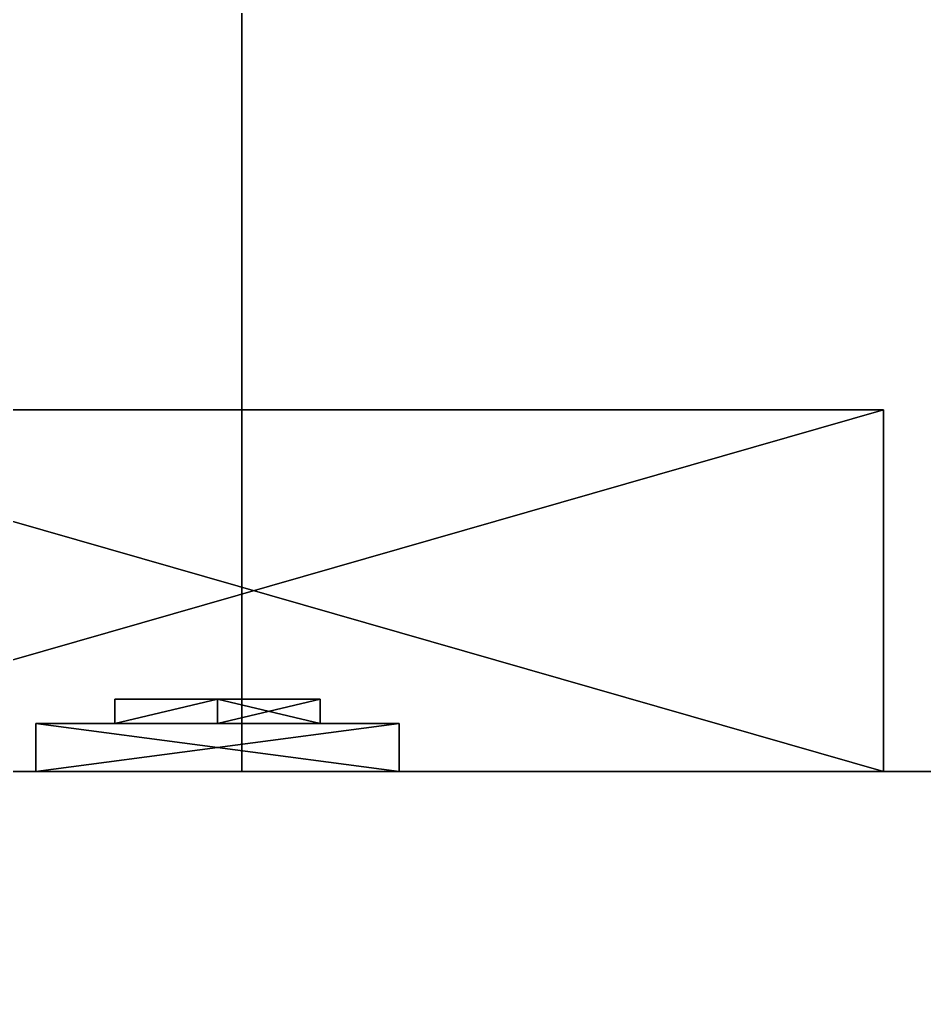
# Model space of a CAD drawing. Extents: x 0 to 3017, y -3657 to 0.
# Drawn here: x 995.84 to 1033.18, y -2503.68 to -2462.98 of the extents above; entities that cross this region are included whole.
import ezdxf

# ---------------------------------------------------------------- set-up
doc = ezdxf.new("R2010")
doc.units = 0
for name, color, linetype in [('LAYER0', 7, 'CONTINUOUS'), ('LAYER1', 7, 'CONTINUOUS'), ('LAYER285', 7, 'CONTINUOUS'), ('LAYER286', 7, 'CONTINUOUS'), ('LAYER287', 7, 'CONTINUOUS'), ('LAYER288', 7, 'CONTINUOUS'), ('LAYER289', 7, 'CONTINUOUS'), ('LAYER290', 7, 'CONTINUOUS'), ('LAYER291', 7, 'CONTINUOUS'), ('LAYER293', 7, 'CONTINUOUS'), ('LAYER294', 7, 'CONTINUOUS'), ('LAYER295', 7, 'CONTINUOUS'), ('LAYER297', 7, 'CONTINUOUS'), ('LAYER299', 253, 'CONTINUOUS'), ('LAYER301', 253, 'CONTINUOUS'), ('LAYER304', 253, 'CONTINUOUS'), ('LAYER306', 253, 'CONTINUOUS'), ('LAYER308', 253, 'CONTINUOUS')]:
    doc.layers.add(name, color=color, linetype=linetype)

msp = doc.modelspace()

# ---------------------------------------------------------------- linework, layer by layer
at = {"layer": 'LAYER0'}
for points, invisible_edges in [([(151, -238), (2997, 0), (1089, -2692), (151, -238)], 7), ([(151, -238, 5), (1089, -3657, 5), (151, 0, 5), (151, -238, 5)], 3), ([(151, 0, 5), (1089, -3657, 5), (1089, -2692, 5), (151, 0, 5)], 5), ([(151, 0, 5), (1089, -2692, 5), (2997, 0, 5), (151, 0, 5)], 3), ([(0, -3657), (151, -238), (1089, -3657), (0, -3657)], 3), ([(1089, -3657, 5), (0, -238, 5), (0, -3657, 5), (1089, -3657, 5)], 1), ([(0, -238, 5), (1089, -3657, 5), (151, -238, 5), (0, -238, 5)], 3), ([(1089, -3657), (151, -238), (1089, -2692), (1089, -3657)], 3)]:
    msp.add_3dface(points, dxfattribs=dict(at, invisible_edges=invisible_edges))
at = {"layer": 'LAYER285', "invisible_edges": 1}
for points in [[(1242.4, -1980, 1375), (967.0002, -2494, 1375), (1242.4, -2494, 1375), (1242.4, -1980, 1375)], [(967.0002, -2494, 1375), (1242.4, -1980, 1375), (967.0002, -1980, 1375), (967.0002, -2494, 1375)], [(967.0002, -1980, 1357), (1242.4, -2494, 1357), (967.0002, -2494, 1357), (967.0002, -1980, 1357)], [(1242.4, -2494, 1357), (967.0002, -1980, 1357), (1242.4, -1980, 1357), (1242.4, -2494, 1357)], [(1242.4, -2494, 1357), (967.0002, -2494, 1375), (967.0002, -2494, 1357), (1242.4, -2494, 1357)], [(967.0002, -2494, 1375), (1242.4, -2494, 1357), (1242.4, -2494, 1375), (967.0002, -2494, 1375)]]:
    msp.add_3dface(points, dxfattribs=at)
at = {"layer": 'LAYER286', "invisible_edges": 1}
for points in [[(1242.4, -1980, 1668), (967.0002, -2494, 1668), (1242.4, -2494, 1668), (1242.4, -1980, 1668)], [(967.0002, -2494, 1668), (1242.4, -1980, 1668), (967.0002, -1980, 1668), (967.0002, -2494, 1668)], [(967.0002, -1980, 1650), (1242.4, -2494, 1650), (967.0002, -2494, 1650), (967.0002, -1980, 1650)], [(1242.4, -2494, 1650), (967.0002, -1980, 1650), (1242.4, -1980, 1650), (1242.4, -2494, 1650)], [(1242.4, -2494, 1650), (967.0002, -2494, 1668), (967.0002, -2494, 1650), (1242.4, -2494, 1650)], [(967.0002, -2494, 1668), (1242.4, -2494, 1650), (1242.4, -2494, 1668), (967.0002, -2494, 1668)]]:
    msp.add_3dface(points, dxfattribs=at)
at = {"layer": 'LAYER287', "invisible_edges": 1}
for points in [[(1242.4, -1980, 1981), (967.0002, -2494, 1981), (1242.4, -2494, 1981), (1242.4, -1980, 1981)], [(967.0002, -2494, 1981), (1242.4, -1980, 1981), (967.0002, -1980, 1981), (967.0002, -2494, 1981)], [(967.0002, -1980, 1963), (1242.4, -2494, 1963), (967.0002, -2494, 1963), (967.0002, -1980, 1963)], [(1242.4, -2494, 1963), (967.0002, -1980, 1963), (1242.4, -1980, 1963), (1242.4, -2494, 1963)], [(1242.4, -2494, 1963), (967.0002, -2494, 1981), (967.0002, -2494, 1963), (1242.4, -2494, 1963)], [(967.0002, -2494, 1981), (1242.4, -2494, 1963), (1242.4, -2494, 1981), (967.0002, -2494, 1981)]]:
    msp.add_3dface(points, dxfattribs=at)
at = {"layer": 'LAYER288', "invisible_edges": 1}
for points in [[(1242.4, -1980, 2294), (967.0002, -2494, 2294), (1242.4, -2494, 2294), (1242.4, -1980, 2294)], [(967.0002, -2494, 2294), (1242.4, -1980, 2294), (967.0002, -1980, 2294), (967.0002, -2494, 2294)], [(967.0002, -1980, 2276), (1242.4, -2494, 2276), (967.0002, -2494, 2276), (967.0002, -1980, 2276)], [(1242.4, -2494, 2276), (967.0002, -1980, 2276), (1242.4, -1980, 2276), (1242.4, -2494, 2276)], [(1242.4, -2494, 2276), (967.0002, -2494, 2294), (967.0002, -2494, 2276), (1242.4, -2494, 2276)], [(967.0002, -2494, 2294), (1242.4, -2494, 2276), (1242.4, -2494, 2294), (967.0002, -2494, 2294)]]:
    msp.add_3dface(points, dxfattribs=at)
at = {"layer": 'LAYER289', "invisible_edges": 1}
for points in [[(1242.4, -1980, 411), (967.0002, -2494, 411), (1242.4, -2494, 411), (1242.4, -1980, 411)], [(967.0002, -2494, 411), (1242.4, -1980, 411), (967.0002, -1980, 411), (967.0002, -2494, 411)], [(967.0002, -1980, 393), (1242.4, -2494, 393), (967.0002, -2494, 393), (967.0002, -1980, 393)], [(1242.4, -2494, 393), (967.0002, -1980, 393), (1242.4, -1980, 393), (1242.4, -2494, 393)], [(1242.4, -2494, 393), (967.0002, -2494, 411), (967.0002, -2494, 393), (1242.4, -2494, 393)], [(967.0002, -2494, 411), (1242.4, -2494, 393), (1242.4, -2494, 411), (967.0002, -2494, 411)]]:
    msp.add_3dface(points, dxfattribs=at)
at = {"layer": 'LAYER290', "invisible_edges": 1}
for points in [[(1242.4, -1980, 719), (967.0002, -2494, 719), (1242.4, -2494, 719), (1242.4, -1980, 719)], [(967.0002, -2494, 719), (1242.4, -1980, 719), (967.0002, -1980, 719), (967.0002, -2494, 719)], [(967.0002, -1980, 701), (1242.4, -2494, 701), (967.0002, -2494, 701), (967.0002, -1980, 701)], [(1242.4, -2494, 701), (967.0002, -1980, 701), (1242.4, -1980, 701), (1242.4, -2494, 701)], [(1242.4, -2494, 701), (967.0002, -2494, 719), (967.0002, -2494, 701), (1242.4, -2494, 701)], [(967.0002, -2494, 719), (1242.4, -2494, 701), (1242.4, -2494, 719), (967.0002, -2494, 719)]]:
    msp.add_3dface(points, dxfattribs=at)
at = {"layer": 'LAYER291', "invisible_edges": 1}
for points in [[(1242.4, -1980, 1027), (967.0002, -2494, 1027), (1242.4, -2494, 1027), (1242.4, -1980, 1027)], [(967.0002, -2494, 1027), (1242.4, -1980, 1027), (967.0002, -1980, 1027), (967.0002, -2494, 1027)], [(967.0002, -1980, 1009), (1242.4, -2494, 1009), (967.0002, -2494, 1009), (967.0002, -1980, 1009)], [(1242.4, -2494, 1009), (967.0002, -1980, 1009), (1242.4, -1980, 1009), (1242.4, -2494, 1009)], [(1242.4, -2494, 1009), (967.0002, -2494, 1027), (967.0002, -2494, 1009), (1242.4, -2494, 1009)], [(967.0002, -2494, 1027), (1242.4, -2494, 1009), (1242.4, -2494, 1027), (967.0002, -2494, 1027)]]:
    msp.add_3dface(points, dxfattribs=at)
at = {"layer": 'LAYER293', "invisible_edges": 1}
for points in [[(1267, -2494, 5), (967.0002, -2494, 2555), (1267, -2494, 2555), (1267, -2494, 5)], [(967.0002, -2494, 2555), (1267, -2494, 5), (967.0002, -2494, 5), (967.0002, -2494, 2555)], [(1267, -2494, 5), (967.0002, -2512, 5), (967.0002, -2494, 5), (1267, -2494, 5)], [(967.0002, -2512, 5), (1267, -2494, 5), (1267, -2512, 5), (967.0002, -2512, 5)], [(1267, -2512, 2555), (967.0002, -2494, 2555), (967.0002, -2512, 2555), (1267, -2512, 2555)], [(967.0002, -2494, 2555), (1267, -2512, 2555), (1267, -2494, 2555), (967.0002, -2494, 2555)]]:
    msp.add_3dface(points, dxfattribs=at)
at = {"layer": 'LAYER294', "invisible_edges": 1}
for points in [[(1267, -2494, 85), (967.0002, -1980, 85), (1267, -1980, 85), (1267, -2494, 85)], [(967.0002, -1980, 85), (1267, -2494, 85), (967.0002, -2494, 85), (967.0002, -1980, 85)], [(967.0002, -2494, 103), (1267, -1980, 103), (967.0002, -1980, 103), (967.0002, -2494, 103)], [(1267, -1980, 103), (967.0002, -2494, 103), (1267, -2494, 103), (1267, -1980, 103)], [(1267, -2494, 85), (967.0002, -2494, 103), (967.0002, -2494, 85), (1267, -2494, 85)], [(967.0002, -2494, 103), (1267, -2494, 85), (1267, -2494, 103), (967.0002, -2494, 103)]]:
    msp.add_3dface(points, dxfattribs=at)
at = {"layer": 'LAYER295', "invisible_edges": 1}
for points in [[(987.0002, -2494, 5), (1005, -1980, 5), (1005, -2494, 5), (987.0002, -2494, 5)], [(1005, -1980, 5), (987.0002, -2494, 5), (987.0002, -1980, 5), (1005, -1980, 5)], [(987.0002, -1980, 85), (1005, -2494, 85), (1005, -1980, 85), (987.0002, -1980, 85)], [(1005, -2494, 85), (987.0002, -1980, 85), (987.0002, -2494, 85), (1005, -2494, 85)], [(1005, -2494, 85), (1005, -1980, 5), (1005, -1980, 85), (1005, -2494, 85)], [(1005, -1980, 5), (1005, -2494, 85), (1005, -2494, 5), (1005, -1980, 5)], [(1005, -2494, 85), (987.0002, -2494, 5), (1005, -2494, 5), (1005, -2494, 85)], [(987.0002, -2494, 5), (1005, -2494, 85), (987.0002, -2494, 85), (987.0002, -2494, 5)]]:
    msp.add_3dface(points, dxfattribs=at)
at = {"layer": 'LAYER297', "invisible_edges": 1}
for points in [[(1267, -1980, 2554), (967.0002, -2494, 2554), (1267, -2494, 2554), (1267, -1980, 2554)], [(967.0002, -2494, 2554), (1267, -1980, 2554), (967.0002, -1980, 2554), (967.0002, -2494, 2554)], [(967.0002, -1980, 2536), (1267, -2494, 2536), (967.0002, -2494, 2536), (967.0002, -1980, 2536)], [(1267, -2494, 2536), (967.0002, -1980, 2536), (1267, -1980, 2536), (1267, -2494, 2536)], [(1267, -2494, 2536), (967.0002, -2494, 2554), (967.0002, -2494, 2536), (1267, -2494, 2536)], [(967.0002, -2494, 2554), (1267, -2494, 2536), (1267, -2494, 2554), (967.0002, -2494, 2554)]]:
    msp.add_3dface(points, dxfattribs=at)
at = {"layer": 'LAYER299'}
for points in [[(979.5002, -2494, 181.2174), (979.5002, -2479.079, 181.2174), (1031.5, -2494, 181.2174), (979.5002, -2494, 181.2174)], [(1031.5, -2494, 181.2174), (979.5002, -2479.079, 181.2174), (1031.5, -2479.079, 181.2174), (1031.5, -2494, 181.2174)], [(1031.5, -2494, 194.7826), (1031.5, -2479.079, 194.7826), (979.5002, -2494, 194.7826), (1031.5, -2494, 194.7826)], [(979.5002, -2494, 194.7826), (1031.5, -2479.079, 194.7826), (979.5002, -2479.079, 194.7826), (979.5002, -2494, 194.7826)], [(979.5002, -2479.079, 181.2174), (979.5002, -2479.079, 194.7826), (1031.5, -2479.079, 181.2174), (979.5002, -2479.079, 181.2174)], [(1031.5, -2479.079, 181.2174), (979.5002, -2479.079, 194.7826), (1031.5, -2479.079, 194.7826), (1031.5, -2479.079, 181.2174)], [(1031.5, -2494, 181.2174), (1031.5, -2479.079, 181.2174), (1031.5, -2494, 194.7826), (1031.5, -2494, 181.2174)], [(1031.5, -2494, 194.7826), (1031.5, -2479.079, 181.2174), (1031.5, -2479.079, 194.7826), (1031.5, -2494, 194.7826)], [(999.7576, -2491.016, 206.087), (1004, -2491.016, 201.2909), (999.7576, -2492.01, 206.087), (999.7576, -2491.016, 206.087)], [(999.7576, -2492.01, 206.087), (1004, -2491.016, 201.2909), (1004, -2492.01, 201.2909), (999.7576, -2492.01, 206.087)], [(1004, -2492.01, 210.883), (1004, -2491.016, 210.883), (999.7576, -2492.01, 206.087), (1004, -2492.01, 210.883)], [(999.7576, -2492.01, 206.087), (1004, -2491.016, 210.883), (999.7576, -2491.016, 206.087), (999.7576, -2492.01, 206.087)], [(1004, -2491.016, 210.883), (1008.243, -2491.016, 206.087), (999.7576, -2491.016, 206.087), (1004, -2491.016, 210.883)], [(999.7576, -2491.016, 206.087), (1008.243, -2491.016, 206.087), (1004, -2491.016, 201.2909), (999.7576, -2491.016, 206.087)], [(999.7576, -2491.016, 169.913), (1004, -2491.016, 165.117), (999.7576, -2492.01, 169.913), (999.7576, -2491.016, 169.913)], [(999.7576, -2492.01, 169.913), (1004, -2491.016, 165.117), (1004, -2492.01, 165.117), (999.7576, -2492.01, 169.913)], [(1004, -2492.01, 174.7091), (1004, -2491.016, 174.7091), (999.7576, -2492.01, 169.913), (1004, -2492.01, 174.7091)], [(999.7576, -2492.01, 169.913), (1004, -2491.016, 174.7091), (999.7576, -2491.016, 169.913), (999.7576, -2492.01, 169.913)], [(1004, -2491.016, 174.7091), (1008.243, -2491.016, 169.913), (999.7576, -2491.016, 169.913), (1004, -2491.016, 174.7091)], [(999.7576, -2491.016, 169.913), (1008.243, -2491.016, 169.913), (1004, -2491.016, 165.117), (999.7576, -2491.016, 169.913)], [(1004, -2491.016, 201.2909), (1008.243, -2491.016, 206.087), (1004, -2492.01, 201.2909), (1004, -2491.016, 201.2909)], [(1004, -2492.01, 201.2909), (1008.243, -2491.016, 206.087), (1008.243, -2492.01, 206.087), (1004, -2492.01, 201.2909)], [(1008.243, -2491.016, 206.087), (1004, -2491.016, 210.883), (1008.243, -2492.01, 206.087), (1008.243, -2491.016, 206.087)], [(1008.243, -2492.01, 206.087), (1004, -2491.016, 210.883), (1004, -2492.01, 210.883), (1008.243, -2492.01, 206.087)], [(1004, -2491.016, 165.117), (1008.243, -2491.016, 169.913), (1004, -2492.01, 165.117), (1004, -2491.016, 165.117)], [(1004, -2492.01, 165.117), (1008.243, -2491.016, 169.913), (1008.243, -2492.01, 169.913), (1004, -2492.01, 165.117)], [(1008.243, -2491.016, 169.913), (1004, -2491.016, 174.7091), (1008.243, -2492.01, 169.913), (1008.243, -2491.016, 169.913)], [(1008.243, -2492.01, 169.913), (1004, -2491.016, 174.7091), (1004, -2492.01, 174.7091), (1008.243, -2492.01, 169.913)], [(996.5002, -2492.01, 214), (996.5002, -2494, 214), (1011.5, -2494, 214), (996.5002, -2492.01, 214)], [(996.5002, -2492.01, 214), (1011.5, -2494, 214), (1011.5, -2492.01, 214), (996.5002, -2492.01, 214)], [(1011.5, -2492.01, 162), (1011.5, -2494, 162), (996.5002, -2494, 162), (1011.5, -2492.01, 162)], [(1011.5, -2492.01, 162), (996.5002, -2494, 162), (996.5002, -2492.01, 162), (1011.5, -2492.01, 162)], [(996.5002, -2494, 162), (996.5002, -2494, 214), (996.5002, -2492.01, 214), (996.5002, -2494, 162)], [(996.5002, -2494, 162), (996.5002, -2492.01, 214), (996.5002, -2492.01, 162), (996.5002, -2494, 162)], [(996.5002, -2492.01, 162), (996.5002, -2492.01, 214), (1011.5, -2492.01, 214), (996.5002, -2492.01, 162)], [(996.5002, -2492.01, 162), (1011.5, -2492.01, 214), (1011.5, -2492.01, 162), (996.5002, -2492.01, 162)], [(1004, -2492.01, 210.883), (1004, -2492.01, 201.2909), (999.7576, -2492.01, 206.087), (1004, -2492.01, 210.883)], [(1004, -2492.01, 174.7091), (1004, -2492.01, 165.117), (999.7576, -2492.01, 169.913), (1004, -2492.01, 174.7091)], [(1004, -2492.01, 210.883), (1008.243, -2492.01, 206.087), (1004, -2492.01, 201.2909), (1004, -2492.01, 210.883)], [(1004, -2492.01, 174.7091), (1008.243, -2492.01, 169.913), (1004, -2492.01, 165.117), (1004, -2492.01, 174.7091)], [(1011.5, -2492.01, 214), (1011.5, -2494, 214), (1011.5, -2494, 162), (1011.5, -2492.01, 214)], [(1011.5, -2492.01, 214), (1011.5, -2494, 162), (1011.5, -2492.01, 162), (1011.5, -2492.01, 214)]]:
    msp.add_3dface(points, dxfattribs=at)
at = {"layer": 'LAYER301'}
for points in [[(979.5002, -2494, 747.2174), (979.5002, -2479.079, 747.2174), (1031.5, -2494, 747.2174), (979.5002, -2494, 747.2174)], [(1031.5, -2494, 747.2174), (979.5002, -2479.079, 747.2174), (1031.5, -2479.079, 747.2174), (1031.5, -2494, 747.2174)], [(1031.5, -2494, 760.7826), (1031.5, -2479.079, 760.7826), (979.5002, -2494, 760.7826), (1031.5, -2494, 760.7826)], [(979.5002, -2494, 760.7826), (1031.5, -2479.079, 760.7826), (979.5002, -2479.079, 760.7826), (979.5002, -2494, 760.7826)], [(979.5002, -2479.079, 747.2174), (979.5002, -2479.079, 760.7826), (1031.5, -2479.079, 747.2174), (979.5002, -2479.079, 747.2174)], [(1031.5, -2479.079, 747.2174), (979.5002, -2479.079, 760.7826), (1031.5, -2479.079, 760.7826), (1031.5, -2479.079, 747.2174)], [(1031.5, -2494, 747.2174), (1031.5, -2479.079, 747.2174), (1031.5, -2494, 760.7826), (1031.5, -2494, 747.2174)], [(1031.5, -2494, 760.7826), (1031.5, -2479.079, 747.2174), (1031.5, -2479.079, 760.7826), (1031.5, -2494, 760.7826)], [(999.7576, -2491.016, 772.087), (1004, -2491.016, 767.291), (999.7576, -2492.01, 772.087), (999.7576, -2491.016, 772.087)], [(999.7576, -2492.01, 772.087), (1004, -2491.016, 767.291), (1004, -2492.01, 767.291), (999.7576, -2492.01, 772.087)], [(1004, -2492.01, 776.883), (1004, -2491.016, 776.883), (999.7576, -2492.01, 772.087), (1004, -2492.01, 776.883)], [(999.7576, -2492.01, 772.087), (1004, -2491.016, 776.883), (999.7576, -2491.016, 772.087), (999.7576, -2492.01, 772.087)], [(1004, -2491.016, 776.883), (1008.243, -2491.016, 772.087), (999.7576, -2491.016, 772.087), (1004, -2491.016, 776.883)], [(999.7576, -2491.016, 772.087), (1008.243, -2491.016, 772.087), (1004, -2491.016, 767.291), (999.7576, -2491.016, 772.087)], [(999.7576, -2491.016, 735.913), (1004, -2491.016, 731.117), (999.7576, -2492.01, 735.913), (999.7576, -2491.016, 735.913)], [(999.7576, -2492.01, 735.913), (1004, -2491.016, 731.117), (1004, -2492.01, 731.117), (999.7576, -2492.01, 735.913)], [(1004, -2492.01, 740.709), (1004, -2491.016, 740.709), (999.7576, -2492.01, 735.913), (1004, -2492.01, 740.709)], [(999.7576, -2492.01, 735.913), (1004, -2491.016, 740.709), (999.7576, -2491.016, 735.913), (999.7576, -2492.01, 735.913)], [(1004, -2491.016, 740.709), (1008.243, -2491.016, 735.913), (999.7576, -2491.016, 735.913), (1004, -2491.016, 740.709)], [(999.7576, -2491.016, 735.913), (1008.243, -2491.016, 735.913), (1004, -2491.016, 731.117), (999.7576, -2491.016, 735.913)], [(1004, -2491.016, 767.291), (1008.243, -2491.016, 772.087), (1004, -2492.01, 767.291), (1004, -2491.016, 767.291)], [(1004, -2492.01, 767.291), (1008.243, -2491.016, 772.087), (1008.243, -2492.01, 772.087), (1004, -2492.01, 767.291)], [(1008.243, -2491.016, 772.087), (1004, -2491.016, 776.883), (1008.243, -2492.01, 772.087), (1008.243, -2491.016, 772.087)], [(1008.243, -2492.01, 772.087), (1004, -2491.016, 776.883), (1004, -2492.01, 776.883), (1008.243, -2492.01, 772.087)], [(1004, -2491.016, 731.117), (1008.243, -2491.016, 735.913), (1004, -2492.01, 731.117), (1004, -2491.016, 731.117)], [(1004, -2492.01, 731.117), (1008.243, -2491.016, 735.913), (1008.243, -2492.01, 735.913), (1004, -2492.01, 731.117)], [(1008.243, -2491.016, 735.913), (1004, -2491.016, 740.709), (1008.243, -2492.01, 735.913), (1008.243, -2491.016, 735.913)], [(1008.243, -2492.01, 735.913), (1004, -2491.016, 740.709), (1004, -2492.01, 740.709), (1008.243, -2492.01, 735.913)], [(996.5002, -2492.01, 780), (996.5002, -2494, 780), (1011.5, -2494, 780), (996.5002, -2492.01, 780)], [(996.5002, -2492.01, 780), (1011.5, -2494, 780), (1011.5, -2492.01, 780), (996.5002, -2492.01, 780)], [(1011.5, -2492.01, 728), (1011.5, -2494, 728), (996.5002, -2494, 728), (1011.5, -2492.01, 728)], [(1011.5, -2492.01, 728), (996.5002, -2494, 728), (996.5002, -2492.01, 728), (1011.5, -2492.01, 728)], [(996.5002, -2494, 728), (996.5002, -2494, 780), (996.5002, -2492.01, 780), (996.5002, -2494, 728)], [(996.5002, -2494, 728), (996.5002, -2492.01, 780), (996.5002, -2492.01, 728), (996.5002, -2494, 728)], [(996.5002, -2492.01, 728), (996.5002, -2492.01, 780), (1011.5, -2492.01, 780), (996.5002, -2492.01, 728)], [(996.5002, -2492.01, 728), (1011.5, -2492.01, 780), (1011.5, -2492.01, 728), (996.5002, -2492.01, 728)], [(1004, -2492.01, 776.883), (1004, -2492.01, 767.291), (999.7576, -2492.01, 772.087), (1004, -2492.01, 776.883)], [(1004, -2492.01, 740.709), (1004, -2492.01, 731.117), (999.7576, -2492.01, 735.913), (1004, -2492.01, 740.709)], [(1004, -2492.01, 776.883), (1008.243, -2492.01, 772.087), (1004, -2492.01, 767.291), (1004, -2492.01, 776.883)], [(1004, -2492.01, 740.709), (1008.243, -2492.01, 735.913), (1004, -2492.01, 731.117), (1004, -2492.01, 740.709)], [(1011.5, -2492.01, 780), (1011.5, -2494, 780), (1011.5, -2494, 728), (1011.5, -2492.01, 780)], [(1011.5, -2492.01, 780), (1011.5, -2494, 728), (1011.5, -2492.01, 728), (1011.5, -2492.01, 780)]]:
    msp.add_3dface(points, dxfattribs=at)
at = {"layer": 'LAYER304'}
for points in [[(979.5002, -2494, 1313.217), (979.5002, -2479.079, 1313.217), (1031.5, -2494, 1313.217), (979.5002, -2494, 1313.217)], [(1031.5, -2494, 1313.217), (979.5002, -2479.079, 1313.217), (1031.5, -2479.079, 1313.217), (1031.5, -2494, 1313.217)], [(1031.5, -2494, 1326.783), (1031.5, -2479.079, 1326.783), (979.5002, -2494, 1326.783), (1031.5, -2494, 1326.783)], [(979.5002, -2494, 1326.783), (1031.5, -2479.079, 1326.783), (979.5002, -2479.079, 1326.783), (979.5002, -2494, 1326.783)], [(979.5002, -2479.079, 1313.217), (979.5002, -2479.079, 1326.783), (1031.5, -2479.079, 1313.217), (979.5002, -2479.079, 1313.217)], [(1031.5, -2479.079, 1313.217), (979.5002, -2479.079, 1326.783), (1031.5, -2479.079, 1326.783), (1031.5, -2479.079, 1313.217)], [(1031.5, -2494, 1313.217), (1031.5, -2479.079, 1313.217), (1031.5, -2494, 1326.783), (1031.5, -2494, 1313.217)], [(1031.5, -2494, 1326.783), (1031.5, -2479.079, 1313.217), (1031.5, -2479.079, 1326.783), (1031.5, -2494, 1326.783)], [(999.7576, -2491.016, 1338.087), (1004, -2491.016, 1333.291), (999.7576, -2492.01, 1338.087), (999.7576, -2491.016, 1338.087)], [(999.7576, -2492.01, 1338.087), (1004, -2491.016, 1333.291), (1004, -2492.01, 1333.291), (999.7576, -2492.01, 1338.087)], [(1004, -2492.01, 1342.883), (1004, -2491.016, 1342.883), (999.7576, -2492.01, 1338.087), (1004, -2492.01, 1342.883)], [(999.7576, -2492.01, 1338.087), (1004, -2491.016, 1342.883), (999.7576, -2491.016, 1338.087), (999.7576, -2492.01, 1338.087)], [(1004, -2491.016, 1342.883), (1008.243, -2491.016, 1338.087), (999.7576, -2491.016, 1338.087), (1004, -2491.016, 1342.883)], [(999.7576, -2491.016, 1338.087), (1008.243, -2491.016, 1338.087), (1004, -2491.016, 1333.291), (999.7576, -2491.016, 1338.087)], [(999.7576, -2491.016, 1301.913), (1004, -2491.016, 1297.117), (999.7576, -2492.01, 1301.913), (999.7576, -2491.016, 1301.913)], [(999.7576, -2492.01, 1301.913), (1004, -2491.016, 1297.117), (1004, -2492.01, 1297.117), (999.7576, -2492.01, 1301.913)], [(1004, -2492.01, 1306.709), (1004, -2491.016, 1306.709), (999.7576, -2492.01, 1301.913), (1004, -2492.01, 1306.709)], [(999.7576, -2492.01, 1301.913), (1004, -2491.016, 1306.709), (999.7576, -2491.016, 1301.913), (999.7576, -2492.01, 1301.913)], [(1004, -2491.016, 1306.709), (1008.243, -2491.016, 1301.913), (999.7576, -2491.016, 1301.913), (1004, -2491.016, 1306.709)], [(999.7576, -2491.016, 1301.913), (1008.243, -2491.016, 1301.913), (1004, -2491.016, 1297.117), (999.7576, -2491.016, 1301.913)], [(1004, -2491.016, 1333.291), (1008.243, -2491.016, 1338.087), (1004, -2492.01, 1333.291), (1004, -2491.016, 1333.291)], [(1004, -2492.01, 1333.291), (1008.243, -2491.016, 1338.087), (1008.243, -2492.01, 1338.087), (1004, -2492.01, 1333.291)], [(1008.243, -2491.016, 1338.087), (1004, -2491.016, 1342.883), (1008.243, -2492.01, 1338.087), (1008.243, -2491.016, 1338.087)], [(1008.243, -2492.01, 1338.087), (1004, -2491.016, 1342.883), (1004, -2492.01, 1342.883), (1008.243, -2492.01, 1338.087)], [(1004, -2491.016, 1297.117), (1008.243, -2491.016, 1301.913), (1004, -2492.01, 1297.117), (1004, -2491.016, 1297.117)], [(1004, -2492.01, 1297.117), (1008.243, -2491.016, 1301.913), (1008.243, -2492.01, 1301.913), (1004, -2492.01, 1297.117)], [(1008.243, -2491.016, 1301.913), (1004, -2491.016, 1306.709), (1008.243, -2492.01, 1301.913), (1008.243, -2491.016, 1301.913)], [(1008.243, -2492.01, 1301.913), (1004, -2491.016, 1306.709), (1004, -2492.01, 1306.709), (1008.243, -2492.01, 1301.913)], [(996.5002, -2492.01, 1346), (996.5002, -2494, 1346), (1011.5, -2494, 1346), (996.5002, -2492.01, 1346)], [(996.5002, -2492.01, 1346), (1011.5, -2494, 1346), (1011.5, -2492.01, 1346), (996.5002, -2492.01, 1346)], [(1011.5, -2492.01, 1294), (1011.5, -2494, 1294), (996.5002, -2494, 1294), (1011.5, -2492.01, 1294)], [(1011.5, -2492.01, 1294), (996.5002, -2494, 1294), (996.5002, -2492.01, 1294), (1011.5, -2492.01, 1294)], [(996.5002, -2494, 1294), (996.5002, -2494, 1346), (996.5002, -2492.01, 1346), (996.5002, -2494, 1294)], [(996.5002, -2494, 1294), (996.5002, -2492.01, 1346), (996.5002, -2492.01, 1294), (996.5002, -2494, 1294)], [(996.5002, -2492.01, 1294), (996.5002, -2492.01, 1346), (1011.5, -2492.01, 1346), (996.5002, -2492.01, 1294)], [(996.5002, -2492.01, 1294), (1011.5, -2492.01, 1346), (1011.5, -2492.01, 1294), (996.5002, -2492.01, 1294)], [(1004, -2492.01, 1342.883), (1004, -2492.01, 1333.291), (999.7576, -2492.01, 1338.087), (1004, -2492.01, 1342.883)], [(1004, -2492.01, 1306.709), (1004, -2492.01, 1297.117), (999.7576, -2492.01, 1301.913), (1004, -2492.01, 1306.709)], [(1004, -2492.01, 1342.883), (1008.243, -2492.01, 1338.087), (1004, -2492.01, 1333.291), (1004, -2492.01, 1342.883)], [(1004, -2492.01, 1306.709), (1008.243, -2492.01, 1301.913), (1004, -2492.01, 1297.117), (1004, -2492.01, 1306.709)], [(1011.5, -2492.01, 1346), (1011.5, -2494, 1346), (1011.5, -2494, 1294), (1011.5, -2492.01, 1346)], [(1011.5, -2492.01, 1346), (1011.5, -2494, 1294), (1011.5, -2492.01, 1294), (1011.5, -2492.01, 1346)]]:
    msp.add_3dface(points, dxfattribs=at)
at = {"layer": 'LAYER306'}
for points in [[(979.5002, -2494, 1879.217), (979.5002, -2479.079, 1879.217), (1031.5, -2494, 1879.217), (979.5002, -2494, 1879.217)], [(1031.5, -2494, 1879.217), (979.5002, -2479.079, 1879.217), (1031.5, -2479.079, 1879.217), (1031.5, -2494, 1879.217)], [(1031.5, -2494, 1892.783), (1031.5, -2479.079, 1892.783), (979.5002, -2494, 1892.783), (1031.5, -2494, 1892.783)], [(979.5002, -2494, 1892.783), (1031.5, -2479.079, 1892.783), (979.5002, -2479.079, 1892.783), (979.5002, -2494, 1892.783)], [(979.5002, -2479.079, 1879.217), (979.5002, -2479.079, 1892.783), (1031.5, -2479.079, 1879.217), (979.5002, -2479.079, 1879.217)], [(1031.5, -2479.079, 1879.217), (979.5002, -2479.079, 1892.783), (1031.5, -2479.079, 1892.783), (1031.5, -2479.079, 1879.217)], [(1031.5, -2494, 1879.217), (1031.5, -2479.079, 1879.217), (1031.5, -2494, 1892.783), (1031.5, -2494, 1879.217)], [(1031.5, -2494, 1892.783), (1031.5, -2479.079, 1879.217), (1031.5, -2479.079, 1892.783), (1031.5, -2494, 1892.783)], [(999.7576, -2491.016, 1904.087), (1004, -2491.016, 1899.291), (999.7576, -2492.01, 1904.087), (999.7576, -2491.016, 1904.087)], [(999.7576, -2492.01, 1904.087), (1004, -2491.016, 1899.291), (1004, -2492.01, 1899.291), (999.7576, -2492.01, 1904.087)], [(1004, -2492.01, 1908.883), (1004, -2491.016, 1908.883), (999.7576, -2492.01, 1904.087), (1004, -2492.01, 1908.883)], [(999.7576, -2492.01, 1904.087), (1004, -2491.016, 1908.883), (999.7576, -2491.016, 1904.087), (999.7576, -2492.01, 1904.087)], [(1004, -2491.016, 1908.883), (1008.243, -2491.016, 1904.087), (999.7576, -2491.016, 1904.087), (1004, -2491.016, 1908.883)], [(999.7576, -2491.016, 1904.087), (1008.243, -2491.016, 1904.087), (1004, -2491.016, 1899.291), (999.7576, -2491.016, 1904.087)], [(999.7576, -2491.016, 1867.913), (1004, -2491.016, 1863.117), (999.7576, -2492.01, 1867.913), (999.7576, -2491.016, 1867.913)], [(999.7576, -2492.01, 1867.913), (1004, -2491.016, 1863.117), (1004, -2492.01, 1863.117), (999.7576, -2492.01, 1867.913)], [(1004, -2492.01, 1872.709), (1004, -2491.016, 1872.709), (999.7576, -2492.01, 1867.913), (1004, -2492.01, 1872.709)], [(999.7576, -2492.01, 1867.913), (1004, -2491.016, 1872.709), (999.7576, -2491.016, 1867.913), (999.7576, -2492.01, 1867.913)], [(1004, -2491.016, 1872.709), (1008.243, -2491.016, 1867.913), (999.7576, -2491.016, 1867.913), (1004, -2491.016, 1872.709)], [(999.7576, -2491.016, 1867.913), (1008.243, -2491.016, 1867.913), (1004, -2491.016, 1863.117), (999.7576, -2491.016, 1867.913)], [(1004, -2491.016, 1899.291), (1008.243, -2491.016, 1904.087), (1004, -2492.01, 1899.291), (1004, -2491.016, 1899.291)], [(1004, -2492.01, 1899.291), (1008.243, -2491.016, 1904.087), (1008.243, -2492.01, 1904.087), (1004, -2492.01, 1899.291)], [(1008.243, -2491.016, 1904.087), (1004, -2491.016, 1908.883), (1008.243, -2492.01, 1904.087), (1008.243, -2491.016, 1904.087)], [(1008.243, -2492.01, 1904.087), (1004, -2491.016, 1908.883), (1004, -2492.01, 1908.883), (1008.243, -2492.01, 1904.087)], [(1004, -2491.016, 1863.117), (1008.243, -2491.016, 1867.913), (1004, -2492.01, 1863.117), (1004, -2491.016, 1863.117)], [(1004, -2492.01, 1863.117), (1008.243, -2491.016, 1867.913), (1008.243, -2492.01, 1867.913), (1004, -2492.01, 1863.117)], [(1008.243, -2491.016, 1867.913), (1004, -2491.016, 1872.709), (1008.243, -2492.01, 1867.913), (1008.243, -2491.016, 1867.913)], [(1008.243, -2492.01, 1867.913), (1004, -2491.016, 1872.709), (1004, -2492.01, 1872.709), (1008.243, -2492.01, 1867.913)], [(996.5002, -2492.01, 1912), (996.5002, -2494, 1912), (1011.5, -2494, 1912), (996.5002, -2492.01, 1912)], [(996.5002, -2492.01, 1912), (1011.5, -2494, 1912), (1011.5, -2492.01, 1912), (996.5002, -2492.01, 1912)], [(1011.5, -2492.01, 1860), (1011.5, -2494, 1860), (996.5002, -2494, 1860), (1011.5, -2492.01, 1860)], [(1011.5, -2492.01, 1860), (996.5002, -2494, 1860), (996.5002, -2492.01, 1860), (1011.5, -2492.01, 1860)], [(996.5002, -2494, 1860), (996.5002, -2494, 1912), (996.5002, -2492.01, 1912), (996.5002, -2494, 1860)], [(996.5002, -2494, 1860), (996.5002, -2492.01, 1912), (996.5002, -2492.01, 1860), (996.5002, -2494, 1860)], [(996.5002, -2492.01, 1860), (996.5002, -2492.01, 1912), (1011.5, -2492.01, 1912), (996.5002, -2492.01, 1860)], [(996.5002, -2492.01, 1860), (1011.5, -2492.01, 1912), (1011.5, -2492.01, 1860), (996.5002, -2492.01, 1860)], [(1004, -2492.01, 1908.883), (1004, -2492.01, 1899.291), (999.7576, -2492.01, 1904.087), (1004, -2492.01, 1908.883)], [(1004, -2492.01, 1872.709), (1004, -2492.01, 1863.117), (999.7576, -2492.01, 1867.913), (1004, -2492.01, 1872.709)], [(1004, -2492.01, 1908.883), (1008.243, -2492.01, 1904.087), (1004, -2492.01, 1899.291), (1004, -2492.01, 1908.883)], [(1004, -2492.01, 1872.709), (1008.243, -2492.01, 1867.913), (1004, -2492.01, 1863.117), (1004, -2492.01, 1872.709)], [(1011.5, -2492.01, 1912), (1011.5, -2494, 1912), (1011.5, -2494, 1860), (1011.5, -2492.01, 1912)], [(1011.5, -2492.01, 1912), (1011.5, -2494, 1860), (1011.5, -2492.01, 1860), (1011.5, -2492.01, 1912)]]:
    msp.add_3dface(points, dxfattribs=at)
at = {"layer": 'LAYER308'}
for points in [[(979.5002, -2494, 2445.217), (979.5002, -2479.079, 2445.217), (1031.5, -2494, 2445.217), (979.5002, -2494, 2445.217)], [(1031.5, -2494, 2445.217), (979.5002, -2479.079, 2445.217), (1031.5, -2479.079, 2445.217), (1031.5, -2494, 2445.217)], [(1031.5, -2494, 2458.783), (1031.5, -2479.079, 2458.783), (979.5002, -2494, 2458.783), (1031.5, -2494, 2458.783)], [(979.5002, -2494, 2458.783), (1031.5, -2479.079, 2458.783), (979.5002, -2479.079, 2458.783), (979.5002, -2494, 2458.783)], [(979.5002, -2479.079, 2445.217), (979.5002, -2479.079, 2458.783), (1031.5, -2479.079, 2445.217), (979.5002, -2479.079, 2445.217)], [(1031.5, -2479.079, 2445.217), (979.5002, -2479.079, 2458.783), (1031.5, -2479.079, 2458.783), (1031.5, -2479.079, 2445.217)], [(1031.5, -2494, 2445.217), (1031.5, -2479.079, 2445.217), (1031.5, -2494, 2458.783), (1031.5, -2494, 2445.217)], [(1031.5, -2494, 2458.783), (1031.5, -2479.079, 2445.217), (1031.5, -2479.079, 2458.783), (1031.5, -2494, 2458.783)], [(999.7576, -2491.016, 2470.087), (1004, -2491.016, 2465.291), (999.7576, -2492.01, 2470.087), (999.7576, -2491.016, 2470.087)], [(999.7576, -2492.01, 2470.087), (1004, -2491.016, 2465.291), (1004, -2492.01, 2465.291), (999.7576, -2492.01, 2470.087)], [(1004, -2492.01, 2474.883), (1004, -2491.016, 2474.883), (999.7576, -2492.01, 2470.087), (1004, -2492.01, 2474.883)], [(999.7576, -2492.01, 2470.087), (1004, -2491.016, 2474.883), (999.7576, -2491.016, 2470.087), (999.7576, -2492.01, 2470.087)], [(1004, -2491.016, 2474.883), (1008.243, -2491.016, 2470.087), (999.7576, -2491.016, 2470.087), (1004, -2491.016, 2474.883)], [(999.7576, -2491.016, 2470.087), (1008.243, -2491.016, 2470.087), (1004, -2491.016, 2465.291), (999.7576, -2491.016, 2470.087)], [(999.7576, -2491.016, 2433.913), (1004, -2491.016, 2429.117), (999.7576, -2492.01, 2433.913), (999.7576, -2491.016, 2433.913)], [(999.7576, -2492.01, 2433.913), (1004, -2491.016, 2429.117), (1004, -2492.01, 2429.117), (999.7576, -2492.01, 2433.913)], [(1004, -2492.01, 2438.709), (1004, -2491.016, 2438.709), (999.7576, -2492.01, 2433.913), (1004, -2492.01, 2438.709)], [(999.7576, -2492.01, 2433.913), (1004, -2491.016, 2438.709), (999.7576, -2491.016, 2433.913), (999.7576, -2492.01, 2433.913)], [(1004, -2491.016, 2438.709), (1008.243, -2491.016, 2433.913), (999.7576, -2491.016, 2433.913), (1004, -2491.016, 2438.709)], [(999.7576, -2491.016, 2433.913), (1008.243, -2491.016, 2433.913), (1004, -2491.016, 2429.117), (999.7576, -2491.016, 2433.913)], [(1004, -2491.016, 2465.291), (1008.243, -2491.016, 2470.087), (1004, -2492.01, 2465.291), (1004, -2491.016, 2465.291)], [(1004, -2492.01, 2465.291), (1008.243, -2491.016, 2470.087), (1008.243, -2492.01, 2470.087), (1004, -2492.01, 2465.291)], [(1008.243, -2491.016, 2470.087), (1004, -2491.016, 2474.883), (1008.243, -2492.01, 2470.087), (1008.243, -2491.016, 2470.087)], [(1008.243, -2492.01, 2470.087), (1004, -2491.016, 2474.883), (1004, -2492.01, 2474.883), (1008.243, -2492.01, 2470.087)], [(1004, -2491.016, 2429.117), (1008.243, -2491.016, 2433.913), (1004, -2492.01, 2429.117), (1004, -2491.016, 2429.117)], [(1004, -2492.01, 2429.117), (1008.243, -2491.016, 2433.913), (1008.243, -2492.01, 2433.913), (1004, -2492.01, 2429.117)], [(1008.243, -2491.016, 2433.913), (1004, -2491.016, 2438.709), (1008.243, -2492.01, 2433.913), (1008.243, -2491.016, 2433.913)], [(1008.243, -2492.01, 2433.913), (1004, -2491.016, 2438.709), (1004, -2492.01, 2438.709), (1008.243, -2492.01, 2433.913)], [(996.5002, -2492.01, 2478), (996.5002, -2494, 2478), (1011.5, -2494, 2478), (996.5002, -2492.01, 2478)], [(996.5002, -2492.01, 2478), (1011.5, -2494, 2478), (1011.5, -2492.01, 2478), (996.5002, -2492.01, 2478)], [(1011.5, -2492.01, 2426), (1011.5, -2494, 2426), (996.5002, -2494, 2426), (1011.5, -2492.01, 2426)], [(1011.5, -2492.01, 2426), (996.5002, -2494, 2426), (996.5002, -2492.01, 2426), (1011.5, -2492.01, 2426)], [(996.5002, -2494, 2426), (996.5002, -2494, 2478), (996.5002, -2492.01, 2478), (996.5002, -2494, 2426)], [(996.5002, -2494, 2426), (996.5002, -2492.01, 2478), (996.5002, -2492.01, 2426), (996.5002, -2494, 2426)], [(996.5002, -2492.01, 2426), (996.5002, -2492.01, 2478), (1011.5, -2492.01, 2478), (996.5002, -2492.01, 2426)], [(996.5002, -2492.01, 2426), (1011.5, -2492.01, 2478), (1011.5, -2492.01, 2426), (996.5002, -2492.01, 2426)], [(1004, -2492.01, 2474.883), (1004, -2492.01, 2465.291), (999.7576, -2492.01, 2470.087), (1004, -2492.01, 2474.883)], [(1004, -2492.01, 2438.709), (1004, -2492.01, 2429.117), (999.7576, -2492.01, 2433.913), (1004, -2492.01, 2438.709)], [(1004, -2492.01, 2474.883), (1008.243, -2492.01, 2470.087), (1004, -2492.01, 2465.291), (1004, -2492.01, 2474.883)], [(1004, -2492.01, 2438.709), (1008.243, -2492.01, 2433.913), (1004, -2492.01, 2429.117), (1004, -2492.01, 2438.709)], [(1011.5, -2492.01, 2478), (1011.5, -2494, 2478), (1011.5, -2494, 2426), (1011.5, -2492.01, 2478)], [(1011.5, -2492.01, 2478), (1011.5, -2494, 2426), (1011.5, -2492.01, 2426), (1011.5, -2492.01, 2478)]]:
    msp.add_3dface(points, dxfattribs=at)

# ---------------------------------------------------------------- meshes
at = {"layer": 'LAYER1'}
mesh = msp.add_polymesh((9, 2), dxfattribs=at)
for k, corner in enumerate([(2847, -150, 2606), (301, -150, 2606), (2847, -2542, 2606), (2847, -150, 2606), (939, -2542, 2606), (2847, -2542, 2606), (939, -3507, 2606), (939, -2542, 2606), (150, -3507, 2606), (939, -3507, 2606), (150, -388, 2606), (150, -3507, 2606), (301, -388, 2606), (150, -388, 2606), (301, -150, 2606), (301, -388, 2606), (151, 0, 2606), (151, -238, 2606)]):
    mesh.set_mesh_vertex(divmod(k, 2), corner)

doc.saveas('drawing.dxf')
